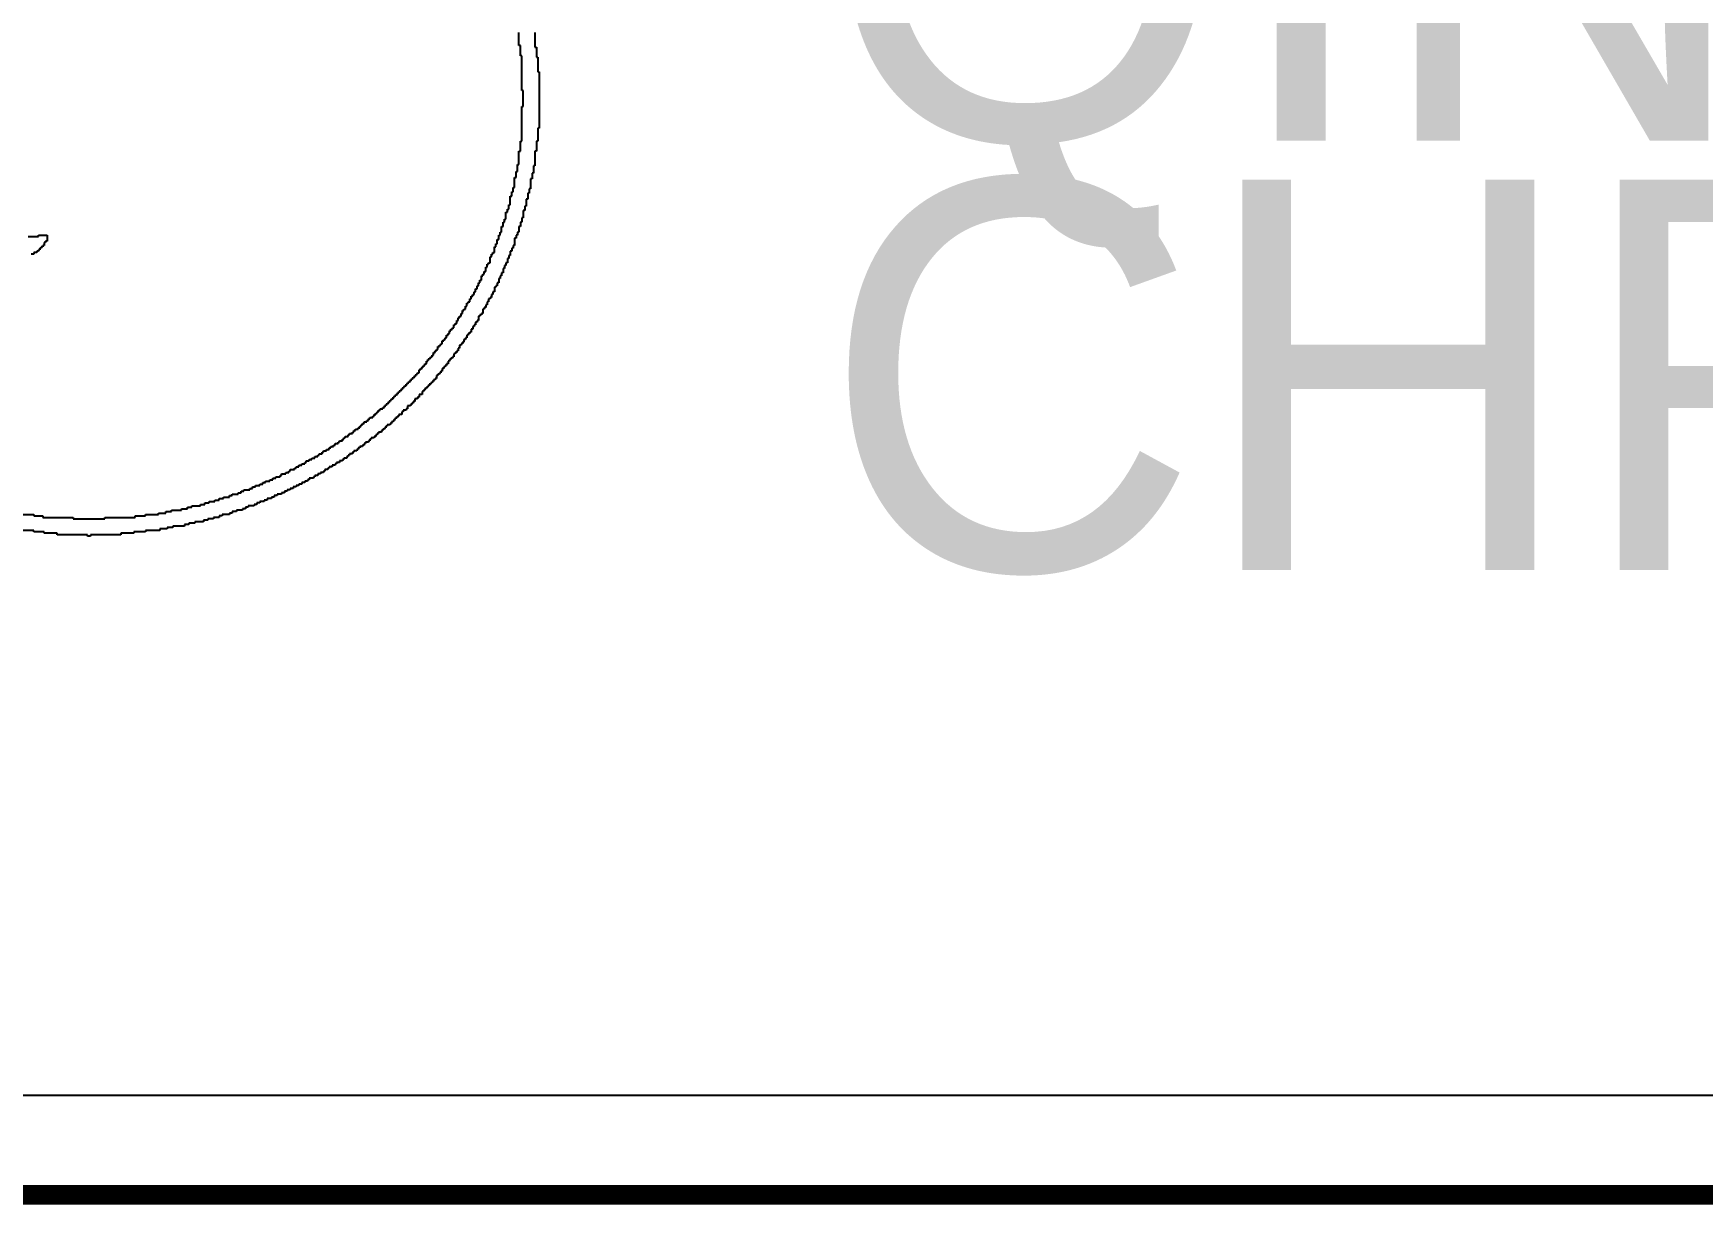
# Model space of a CAD drawing. Header units: millimetres. Extents: x 0 to 3.1, y 0 to 2.57.
# Drawn here: x 1.5501 to 1.9773, y -0.0025 to 0.2974 of the extents above; entities that cross this region are included whole.
import ezdxf

# ---------------------------------------------------------------- set-up
doc = ezdxf.new("R2010")
doc.units = ezdxf.units.MM
doc.header["$MEASUREMENT"] = 0
for name, color, linetype in [('BottomLayer', 5, 'Continuous'), ('Mechanical2', 216, 'Continuous'), ('TopLayer', 1, 'Continuous'), ('TopOverlay', 2, 'Continuous')]:
    doc.layers.add(name, color=color, linetype=linetype)

msp = doc.modelspace()

# ---------------------------------------------------------------- linework, layer by layer
at = {"layer": 'BottomLayer'}
msp.add_line((2.64134, 0.02549), (0.09266, 0.02549), dxfattribs=at)
at = {"layer": 'Mechanical2', "const_width": 0.005}
msp.add_lwpolyline([(0.1, 0), (2.634, 0)], dxfattribs=at)
at = {"layer": 'TopLayer'}
msp.add_line((2.64134, 0.02549), (0.09266, 0.02549), dxfattribs=at)
at = {"layer": 'TopOverlay'}
for p, q in [((1.67439, 0.29726), (1.67439, 0.29763)), ((1.67439, 0.29689), (1.67439, 0.29726)), ((1.67439, 0.29652), (1.67439, 0.29689)), ((1.67439, 0.29615), (1.67439, 0.29652)), ((1.67439, 0.29578), (1.67439, 0.29615)), ((1.67439, 0.29541), (1.67439, 0.29578)), ((1.67439, 0.29504), (1.67439, 0.29541)), ((1.67439, 0.29467), (1.67439, 0.29504)), ((1.67847, 0.29763), (1.67847, 0.29393)), ((1.67439, 0.2943), (1.67439, 0.29467)), ((1.67476, 0.2943), (1.67439, 0.2943)), ((1.67476, 0.29393), (1.67476, 0.2943)), ((1.67476, 0.29356), (1.67476, 0.29393)), ((1.67476, 0.29319), (1.67476, 0.29356)), ((1.67476, 0.29282), (1.67476, 0.29319)), ((1.67476, 0.29245), (1.67476, 0.29282)), ((1.67476, 0.29208), (1.67476, 0.29245)), ((1.67476, 0.29171), (1.67476, 0.29208)), ((1.67513, 0.29171), (1.67476, 0.29171)), ((1.67513, 0.29134), (1.67513, 0.29171)), ((1.67513, 0.29096), (1.67513, 0.29134)), ((1.67513, 0.29059), (1.67513, 0.29096)), ((1.67513, 0.29022), (1.67513, 0.29059)), ((1.67847, 0.29393), (1.67884, 0.29393)), ((1.67884, 0.29393), (1.67884, 0.29134)), ((1.67884, 0.29134), (1.67921, 0.29134)), ((1.67921, 0.29134), (1.67921, 0.28763)), ((1.67513, 0.28985), (1.67513, 0.29022)), ((1.67513, 0.28948), (1.67513, 0.28985)), ((1.67513, 0.28911), (1.67513, 0.28948)), ((1.67513, 0.28874), (1.67513, 0.28911)), ((1.67513, 0.28837), (1.67513, 0.28874)), ((1.67513, 0.288), (1.67513, 0.28837)), ((1.67513, 0.28763), (1.67513, 0.288)), ((1.67513, 0.28726), (1.67513, 0.28763)), ((1.67513, 0.28689), (1.67513, 0.28726)), ((1.67513, 0.28652), (1.67513, 0.28689)), ((1.67513, 0.28615), (1.67513, 0.28652)), ((1.67921, 0.28763), (1.67958, 0.28763)), ((1.67958, 0.28763), (1.67958, 0.27318)), ((1.67513, 0.28578), (1.67513, 0.28615)), ((1.67513, 0.28541), (1.67513, 0.28578)), ((1.67513, 0.28504), (1.67513, 0.28541)), ((1.67513, 0.28467), (1.67513, 0.28504)), ((1.67513, 0.28429), (1.67513, 0.28467)), ((1.67513, 0.28392), (1.67513, 0.28429)), ((1.67513, 0.28355), (1.67513, 0.28392)), ((1.67513, 0.28318), (1.67513, 0.28355)), ((1.67513, 0.28281), (1.67513, 0.28318)), ((1.6755, 0.28281), (1.67513, 0.28281)), ((1.6755, 0.28244), (1.6755, 0.28281)), ((1.6755, 0.28207), (1.6755, 0.28244)), ((1.6755, 0.2817), (1.6755, 0.28207)), ((1.67513, 0.27837), (1.67513, 0.27874)), ((1.67513, 0.27874), (1.6755, 0.27874)), ((1.67513, 0.278), (1.67513, 0.27837)), ((1.67513, 0.27762), (1.67513, 0.278)), ((1.6755, 0.28133), (1.6755, 0.2817)), ((1.6755, 0.28096), (1.6755, 0.28133)), ((1.6755, 0.28059), (1.6755, 0.28096)), ((1.6755, 0.28022), (1.6755, 0.28059)), ((1.6755, 0.27985), (1.6755, 0.28022)), ((1.6755, 0.27948), (1.6755, 0.27985)), ((1.6755, 0.27911), (1.6755, 0.27948)), ((1.6755, 0.27874), (1.6755, 0.27911)), ((1.67513, 0.27725), (1.67513, 0.27762)), ((1.67513, 0.27688), (1.67513, 0.27725)), ((1.67513, 0.27651), (1.67513, 0.27688)), ((1.67513, 0.27614), (1.67513, 0.27651)), ((1.67513, 0.27577), (1.67513, 0.27614)), ((1.67513, 0.2754), (1.67513, 0.27577)), ((1.67513, 0.27503), (1.67513, 0.2754)), ((1.67513, 0.27466), (1.67513, 0.27503)), ((1.67513, 0.27429), (1.67513, 0.27466)), ((1.67513, 0.27392), (1.67513, 0.27429)), ((1.67513, 0.27355), (1.67513, 0.27392)), ((1.67513, 0.27318), (1.67513, 0.27355)), ((1.67476, 0.26947), (1.67476, 0.26984)), ((1.67476, 0.26984), (1.67513, 0.26984)), ((1.67476, 0.2691), (1.67476, 0.26947)), ((1.67513, 0.27281), (1.67513, 0.27318)), ((1.67513, 0.27244), (1.67513, 0.27281)), ((1.67513, 0.27207), (1.67513, 0.27244)), ((1.67513, 0.2717), (1.67513, 0.27207)), ((1.67513, 0.27132), (1.67513, 0.2717)), ((1.67513, 0.27095), (1.67513, 0.27132)), ((1.67513, 0.27058), (1.67513, 0.27095)), ((1.67513, 0.27021), (1.67513, 0.27058)), ((1.67513, 0.26984), (1.67513, 0.27021)), ((1.67921, 0.26984), (1.67884, 0.26984)), ((1.67884, 0.26984), (1.67884, 0.26725)), ((1.67958, 0.27318), (1.67921, 0.27318)), ((1.67921, 0.27318), (1.67921, 0.26984)), ((1.67439, 0.26688), (1.67439, 0.26725)), ((1.67439, 0.26725), (1.67476, 0.26725)), ((1.67439, 0.26651), (1.67439, 0.26688)), ((1.67439, 0.26614), (1.67439, 0.26651)), ((1.67439, 0.26577), (1.67439, 0.26614)), ((1.67439, 0.2654), (1.67439, 0.26577)), ((1.67439, 0.26503), (1.67439, 0.2654)), ((1.67439, 0.26465), (1.67439, 0.26503)), ((1.67476, 0.26873), (1.67476, 0.2691)), ((1.67476, 0.26836), (1.67476, 0.26873)), ((1.67476, 0.26799), (1.67476, 0.26836)), ((1.67476, 0.26762), (1.67476, 0.26799)), ((1.67476, 0.26725), (1.67476, 0.26762)), ((1.67884, 0.26725), (1.67847, 0.26725)), ((1.67847, 0.26725), (1.67847, 0.26354)), ((1.67365, 0.26169), (1.67365, 0.26206)), ((1.67365, 0.26206), (1.67402, 0.26206)), ((1.67365, 0.26132), (1.67365, 0.26169)), ((1.67365, 0.26095), (1.67365, 0.26132)), ((1.67365, 0.26058), (1.67365, 0.26095)), ((1.67402, 0.26354), (1.67402, 0.26391)), ((1.67402, 0.26391), (1.67439, 0.26391)), ((1.67402, 0.26317), (1.67402, 0.26354)), ((1.67402, 0.2628), (1.67402, 0.26317)), ((1.67402, 0.26243), (1.67402, 0.2628)), ((1.67402, 0.26206), (1.67402, 0.26243)), ((1.67439, 0.26428), (1.67439, 0.26465)), ((1.67439, 0.26391), (1.67439, 0.26428)), ((1.6781, 0.26169), (1.67773, 0.26169)), ((1.67773, 0.26169), (1.67773, 0.26021)), ((1.67847, 0.26354), (1.6781, 0.26354)), ((1.6781, 0.26354), (1.6781, 0.26169)), ((1.67254, 0.2565), (1.67254, 0.25687)), ((1.67254, 0.25687), (1.67291, 0.25687)), ((1.67254, 0.25613), (1.67254, 0.2565)), ((1.67291, 0.25761), (1.67291, 0.25798)), ((1.67291, 0.25798), (1.67328, 0.25798)), ((1.67291, 0.25724), (1.67291, 0.25761)), ((1.67291, 0.25687), (1.67291, 0.25724)), ((1.67328, 0.26021), (1.67328, 0.26058)), ((1.67328, 0.26058), (1.67365, 0.26058)), ((1.67328, 0.25984), (1.67328, 0.26021)), ((1.67328, 0.25947), (1.67328, 0.25984)), ((1.67328, 0.2591), (1.67328, 0.25947)), ((1.67328, 0.25873), (1.67328, 0.2591)), ((1.67328, 0.25836), (1.67328, 0.25873)), ((1.67328, 0.25798), (1.67328, 0.25836)), ((1.67699, 0.2565), (1.67662, 0.2565)), ((1.67662, 0.2565), (1.67662, 0.25502)), ((1.67736, 0.25761), (1.67699, 0.25761)), ((1.67699, 0.25761), (1.67699, 0.2565)), ((1.67773, 0.26021), (1.67736, 0.26021)), ((1.67736, 0.26021), (1.67736, 0.25761)), ((1.67143, 0.25206), (1.67143, 0.25243)), ((1.67143, 0.25243), (1.6718, 0.25243)), ((1.6718, 0.25317), (1.6718, 0.25354)), ((1.6718, 0.25354), (1.67217, 0.25354)), ((1.6718, 0.2528), (1.6718, 0.25317)), ((1.6718, 0.25243), (1.6718, 0.2528)), ((1.67217, 0.25539), (1.67217, 0.25576)), ((1.67217, 0.25576), (1.67254, 0.25576)), ((1.67217, 0.25502), (1.67217, 0.25539)), ((1.67217, 0.25465), (1.67217, 0.25502)), ((1.67217, 0.25428), (1.67217, 0.25465)), ((1.67217, 0.25391), (1.67217, 0.25428)), ((1.67217, 0.25354), (1.67217, 0.25391)), ((1.67254, 0.25576), (1.67254, 0.25613)), ((1.67625, 0.25317), (1.67588, 0.25317)), ((1.67588, 0.25317), (1.67588, 0.25206)), ((1.67662, 0.25502), (1.67625, 0.25502)), ((1.67625, 0.25502), (1.67625, 0.25317)), ((1.66995, 0.24761), (1.66995, 0.24798)), ((1.66995, 0.24798), (1.67032, 0.24798)), ((1.67032, 0.24872), (1.67032, 0.24909)), ((1.67032, 0.24909), (1.67069, 0.24909)), ((1.67032, 0.24835), (1.67032, 0.24872)), ((1.67032, 0.24798), (1.67032, 0.24835)), ((1.67069, 0.24946), (1.67069, 0.24983)), ((1.67069, 0.24983), (1.67106, 0.24983)), ((1.67069, 0.24909), (1.67069, 0.24946)), ((1.67106, 0.25131), (1.67106, 0.25169)), ((1.67106, 0.25169), (1.67143, 0.25169)), ((1.67106, 0.25094), (1.67106, 0.25131)), ((1.67106, 0.25057), (1.67106, 0.25094)), ((1.67106, 0.2502), (1.67106, 0.25057)), ((1.67106, 0.24983), (1.67106, 0.2502)), ((1.67143, 0.25169), (1.67143, 0.25206)), ((1.67476, 0.24798), (1.67439, 0.24798)), ((1.67439, 0.24798), (1.67439, 0.2465)), ((1.67513, 0.24909), (1.67476, 0.24909)), ((1.67476, 0.24909), (1.67476, 0.24798)), ((1.6755, 0.2502), (1.67513, 0.2502)), ((1.67513, 0.2502), (1.67513, 0.24909)), ((1.67588, 0.25206), (1.6755, 0.25206)), ((1.6755, 0.25206), (1.6755, 0.2502)), ((1.54877, 0.24539), (1.55137, 0.24539)), ((1.55137, 0.24539), (1.55137, 0.24576)), ((1.55137, 0.24576), (1.55359, 0.24576)), ((1.55322, 0.2439), (1.55285, 0.2439)), ((1.55285, 0.2439), (1.55285, 0.24316)), ((1.55359, 0.24427), (1.55322, 0.24427)), ((1.55322, 0.24427), (1.55322, 0.2439)), ((1.55359, 0.24576), (1.55359, 0.24427)), ((1.66846, 0.24316), (1.66846, 0.24353)), ((1.66846, 0.24353), (1.66883, 0.24353)), ((1.66883, 0.24427), (1.66883, 0.24464)), ((1.66883, 0.24464), (1.66921, 0.24464)), ((1.66883, 0.2439), (1.66883, 0.24427)), ((1.66883, 0.24353), (1.66883, 0.2439)), ((1.66921, 0.24539), (1.66921, 0.24576)), ((1.66921, 0.24576), (1.66958, 0.24576)), ((1.66921, 0.24502), (1.66921, 0.24539)), ((1.66921, 0.24464), (1.66921, 0.24502)), ((1.66958, 0.24613), (1.66958, 0.2465)), ((1.66958, 0.2465), (1.66995, 0.2465)), ((1.66958, 0.24576), (1.66958, 0.24613)), ((1.66995, 0.24724), (1.66995, 0.24761)), ((1.66995, 0.24687), (1.66995, 0.24724)), ((1.66995, 0.2465), (1.66995, 0.24687)), ((1.67365, 0.24502), (1.67328, 0.24502)), ((1.67328, 0.24502), (1.67328, 0.24316)), ((1.67402, 0.24576), (1.67365, 0.24576)), ((1.67365, 0.24576), (1.67365, 0.24502)), ((1.67439, 0.2465), (1.67402, 0.2465)), ((1.67402, 0.2465), (1.67402, 0.24576)), ((1.55026, 0.24094), (1.54951, 0.24094)), ((1.551, 0.24131), (1.55026, 0.24131)), ((1.55026, 0.24131), (1.55026, 0.24094)), ((1.55137, 0.24168), (1.551, 0.24168)), ((1.551, 0.24168), (1.551, 0.24131)), ((1.55174, 0.24205), (1.55137, 0.24205)), ((1.55137, 0.24205), (1.55137, 0.24168)), ((1.55211, 0.24242), (1.55174, 0.24242)), ((1.55174, 0.24242), (1.55174, 0.24205)), ((1.55248, 0.24279), (1.55211, 0.24279)), ((1.55211, 0.24279), (1.55211, 0.24242)), ((1.55285, 0.24316), (1.55248, 0.24316)), ((1.55248, 0.24316), (1.55248, 0.24279)), ((1.66698, 0.23983), (1.66698, 0.2402)), ((1.66698, 0.2402), (1.66735, 0.2402)), ((1.66698, 0.23946), (1.66698, 0.23983)), ((1.66698, 0.23909), (1.66698, 0.23946)), ((1.66735, 0.24057), (1.66735, 0.24094)), ((1.66735, 0.24094), (1.66772, 0.24094)), ((1.66735, 0.2402), (1.66735, 0.24057)), ((1.66772, 0.24094), (1.66772, 0.24131)), ((1.66772, 0.24131), (1.66809, 0.24131)), ((1.66809, 0.24242), (1.66809, 0.24279)), ((1.66809, 0.24279), (1.66846, 0.24279)), ((1.66809, 0.24205), (1.66809, 0.24242)), ((1.66809, 0.24168), (1.66809, 0.24205)), ((1.66809, 0.24131), (1.66809, 0.24168)), ((1.66846, 0.24279), (1.66846, 0.24316)), ((1.6718, 0.23983), (1.67143, 0.23983)), ((1.67143, 0.23983), (1.67143, 0.23872)), ((1.67217, 0.24057), (1.6718, 0.24057)), ((1.6718, 0.24057), (1.6718, 0.23983)), ((1.67254, 0.24168), (1.67217, 0.24168)), ((1.67217, 0.24168), (1.67217, 0.24057)), ((1.67291, 0.24242), (1.67254, 0.24242)), ((1.67254, 0.24242), (1.67254, 0.24168)), ((1.67328, 0.24316), (1.67291, 0.24316)), ((1.67291, 0.24316), (1.67291, 0.24242)), ((1.66476, 0.23501), (1.66476, 0.23538)), ((1.66476, 0.23538), (1.66513, 0.23538)), ((1.66476, 0.23464), (1.66476, 0.23501)), ((1.66513, 0.23538), (1.66513, 0.23575)), ((1.66513, 0.23575), (1.6655, 0.23575)), ((1.6655, 0.23612), (1.6655, 0.23649)), ((1.6655, 0.23649), (1.66587, 0.23649)), ((1.6655, 0.23575), (1.6655, 0.23612)), ((1.66587, 0.23723), (1.66587, 0.2376)), ((1.66587, 0.2376), (1.66624, 0.2376)), ((1.66587, 0.23686), (1.66587, 0.23723)), ((1.66587, 0.23649), (1.66587, 0.23686)), ((1.66624, 0.23797), (1.66624, 0.23835)), ((1.66624, 0.23835), (1.66661, 0.23835)), ((1.66624, 0.2376), (1.66624, 0.23797)), ((1.66661, 0.23835), (1.66661, 0.23872)), ((1.66661, 0.23872), (1.66698, 0.23872)), ((1.66698, 0.23872), (1.66698, 0.23909)), ((1.66995, 0.23538), (1.66958, 0.23538)), ((1.66958, 0.23538), (1.66958, 0.23464)), ((1.67032, 0.23612), (1.66995, 0.23612)), ((1.66995, 0.23612), (1.66995, 0.23538)), ((1.67069, 0.23723), (1.67032, 0.23723)), ((1.67032, 0.23723), (1.67032, 0.23612)), ((1.67106, 0.23797), (1.67069, 0.23797)), ((1.67069, 0.23797), (1.67069, 0.23723)), ((1.67143, 0.23872), (1.67106, 0.23872)), ((1.67106, 0.23872), (1.67106, 0.23797)), ((1.66291, 0.23093), (1.66291, 0.2313)), ((1.66291, 0.2313), (1.66328, 0.2313)), ((1.66291, 0.23056), (1.66291, 0.23093)), ((1.66328, 0.23167), (1.66328, 0.23205)), ((1.66328, 0.23205), (1.66365, 0.23205)), ((1.66328, 0.2313), (1.66328, 0.23167)), ((1.66365, 0.23242), (1.66365, 0.23279)), ((1.66365, 0.23279), (1.66402, 0.23279)), ((1.66365, 0.23205), (1.66365, 0.23242)), ((1.66402, 0.23316), (1.66402, 0.23353)), ((1.66402, 0.23353), (1.66439, 0.23353)), ((1.66402, 0.23279), (1.66402, 0.23316)), ((1.66439, 0.2339), (1.66439, 0.23427)), ((1.66439, 0.23427), (1.66476, 0.23427)), ((1.66439, 0.23353), (1.66439, 0.2339)), ((1.66476, 0.23427), (1.66476, 0.23464)), ((1.66809, 0.2313), (1.66772, 0.2313)), ((1.66772, 0.2313), (1.66772, 0.23056)), ((1.66846, 0.23242), (1.66809, 0.23242)), ((1.66809, 0.23242), (1.66809, 0.2313)), ((1.66883, 0.23279), (1.66846, 0.23279)), ((1.66846, 0.23279), (1.66846, 0.23242)), ((1.66921, 0.23353), (1.66883, 0.23353)), ((1.66883, 0.23353), (1.66883, 0.23279)), ((1.66958, 0.23464), (1.66921, 0.23464)), ((1.66921, 0.23464), (1.66921, 0.23353)), ((1.65994, 0.22612), (1.65994, 0.22649)), ((1.65994, 0.22649), (1.66031, 0.22649)), ((1.66031, 0.22649), (1.66031, 0.22686)), ((1.66031, 0.22686), (1.66068, 0.22686)), ((1.66068, 0.22723), (1.66068, 0.2276)), ((1.66068, 0.2276), (1.66105, 0.2276)), ((1.66068, 0.22686), (1.66068, 0.22723)), ((1.66105, 0.22797), (1.66105, 0.22834)), ((1.66105, 0.22834), (1.66142, 0.22834)), ((1.66105, 0.2276), (1.66105, 0.22797)), ((1.66142, 0.22834), (1.66142, 0.22871)), ((1.66142, 0.22871), (1.66179, 0.22871)), ((1.66179, 0.22908), (1.66179, 0.22945)), ((1.66179, 0.22945), (1.66216, 0.22945)), ((1.66179, 0.22871), (1.66179, 0.22908)), ((1.66216, 0.22982), (1.66216, 0.23019)), ((1.66216, 0.23019), (1.66254, 0.23019)), ((1.66216, 0.22945), (1.66216, 0.22982)), ((1.66254, 0.23019), (1.66254, 0.23056)), ((1.66254, 0.23056), (1.66291, 0.23056)), ((1.6655, 0.22686), (1.66513, 0.22686)), ((1.66513, 0.22686), (1.66513, 0.22575)), ((1.66587, 0.22723), (1.6655, 0.22723)), ((1.6655, 0.22723), (1.6655, 0.22686)), ((1.66624, 0.22797), (1.66587, 0.22797)), ((1.66587, 0.22797), (1.66587, 0.22723)), ((1.66661, 0.22871), (1.66624, 0.22871)), ((1.66624, 0.22871), (1.66624, 0.22797)), ((1.66698, 0.22945), (1.66661, 0.22945)), ((1.66661, 0.22945), (1.66661, 0.22871)), ((1.66735, 0.22982), (1.66698, 0.22982)), ((1.66698, 0.22982), (1.66698, 0.22945)), ((1.66772, 0.23056), (1.66735, 0.23056)), ((1.66735, 0.23056), (1.66735, 0.22982)), ((1.65772, 0.22241), (1.65772, 0.22278)), ((1.65772, 0.22278), (1.65809, 0.22278)), ((1.65772, 0.22204), (1.65772, 0.22241)), ((1.65809, 0.22278), (1.65809, 0.22315)), ((1.65809, 0.22315), (1.65846, 0.22315)), ((1.65846, 0.22352), (1.65846, 0.22389)), ((1.65846, 0.22389), (1.65883, 0.22389)), ((1.65846, 0.22315), (1.65846, 0.22352)), ((1.65883, 0.22426), (1.65883, 0.22463)), ((1.65883, 0.22463), (1.6592, 0.22463)), ((1.65883, 0.22389), (1.65883, 0.22426)), ((1.6592, 0.22463), (1.6592, 0.225)), ((1.6592, 0.225), (1.65957, 0.225)), ((1.65957, 0.22538), (1.65957, 0.22575)), ((1.65957, 0.22575), (1.65994, 0.22575)), ((1.65957, 0.225), (1.65957, 0.22538)), ((1.65994, 0.22575), (1.65994, 0.22612)), ((1.66291, 0.22241), (1.66254, 0.22241)), ((1.66254, 0.22241), (1.66254, 0.22167)), ((1.66328, 0.22278), (1.66291, 0.22278)), ((1.66291, 0.22278), (1.66291, 0.22241)), ((1.66365, 0.22352), (1.66328, 0.22352)), ((1.66328, 0.22352), (1.66328, 0.22278)), ((1.66402, 0.22389), (1.66365, 0.22389)), ((1.66365, 0.22389), (1.66365, 0.22352)), ((1.66439, 0.225), (1.66402, 0.225)), ((1.66402, 0.225), (1.66402, 0.22389)), ((1.66476, 0.22538), (1.66439, 0.22538)), ((1.66439, 0.22538), (1.66439, 0.225)), ((1.66513, 0.22575), (1.66476, 0.22575)), ((1.66476, 0.22575), (1.66476, 0.22538)), ((1.65438, 0.21759), (1.65438, 0.21796)), ((1.65438, 0.21796), (1.65475, 0.21796)), ((1.65475, 0.21833), (1.65475, 0.21871)), ((1.65475, 0.21871), (1.65512, 0.21871)), ((1.65475, 0.21796), (1.65475, 0.21833)), ((1.65512, 0.21871), (1.65512, 0.21908)), ((1.65512, 0.21908), (1.65549, 0.21908)), ((1.65549, 0.21908), (1.65549, 0.21945)), ((1.65549, 0.21945), (1.65586, 0.21945)), ((1.65586, 0.21982), (1.65586, 0.22019)), ((1.65586, 0.22019), (1.65624, 0.22019)), ((1.65586, 0.21945), (1.65586, 0.21982)), ((1.65624, 0.22019), (1.65624, 0.22056)), ((1.65624, 0.22056), (1.65661, 0.22056)), ((1.65661, 0.22093), (1.65661, 0.2213)), ((1.65661, 0.2213), (1.65698, 0.2213)), ((1.65661, 0.22056), (1.65661, 0.22093)), ((1.65698, 0.2213), (1.65698, 0.22167)), ((1.65698, 0.22167), (1.65735, 0.22167)), ((1.65735, 0.22167), (1.65735, 0.22204)), ((1.65735, 0.22204), (1.65772, 0.22204)), ((1.65994, 0.21796), (1.65957, 0.21796)), ((1.65957, 0.21796), (1.65957, 0.21759)), ((1.66031, 0.21833), (1.65994, 0.21833)), ((1.65994, 0.21833), (1.65994, 0.21796)), ((1.66068, 0.21908), (1.66031, 0.21908)), ((1.66031, 0.21908), (1.66031, 0.21833)), ((1.66105, 0.21945), (1.66068, 0.21945)), ((1.66068, 0.21945), (1.66068, 0.21908)), ((1.66142, 0.22019), (1.66105, 0.22019)), ((1.66105, 0.22019), (1.66105, 0.21945)), ((1.66179, 0.22056), (1.66142, 0.22056)), ((1.66142, 0.22056), (1.66142, 0.22019)), ((1.66216, 0.22093), (1.66179, 0.22093)), ((1.66179, 0.22093), (1.66179, 0.22056)), ((1.66254, 0.22167), (1.66216, 0.22167)), ((1.66216, 0.22167), (1.66216, 0.22093)), ((1.65105, 0.21352), (1.65105, 0.21389)), ((1.65105, 0.21389), (1.65142, 0.21389)), ((1.65142, 0.21389), (1.65142, 0.21426)), ((1.65142, 0.21426), (1.65179, 0.21426)), ((1.65179, 0.21426), (1.65179, 0.21463)), ((1.65179, 0.21463), (1.65216, 0.21463)), ((1.65216, 0.21463), (1.65216, 0.215)), ((1.65216, 0.215), (1.65253, 0.215)), ((1.65253, 0.21537), (1.65253, 0.21574)), ((1.65253, 0.21574), (1.6529, 0.21574)), ((1.65253, 0.215), (1.65253, 0.21537)), ((1.6529, 0.21574), (1.6529, 0.21611)), ((1.6529, 0.21611), (1.65327, 0.21611)), ((1.65327, 0.21611), (1.65327, 0.21648)), ((1.65327, 0.21648), (1.65364, 0.21648)), ((1.65364, 0.21685), (1.65364, 0.21722)), ((1.65364, 0.21722), (1.65401, 0.21722)), ((1.65364, 0.21648), (1.65364, 0.21685)), ((1.65401, 0.21722), (1.65401, 0.21759)), ((1.65401, 0.21759), (1.65438, 0.21759)), ((1.65698, 0.21389), (1.65661, 0.21389)), ((1.65661, 0.21389), (1.65661, 0.21352)), ((1.65735, 0.21426), (1.65698, 0.21426)), ((1.65698, 0.21426), (1.65698, 0.21389)), ((1.65772, 0.21463), (1.65735, 0.21463)), ((1.65735, 0.21463), (1.65735, 0.21426)), ((1.65809, 0.21537), (1.65772, 0.21537)), ((1.65772, 0.21537), (1.65772, 0.21463)), ((1.65846, 0.21574), (1.65809, 0.21574)), ((1.65809, 0.21574), (1.65809, 0.21537)), ((1.65883, 0.21611), (1.65846, 0.21611)), ((1.65846, 0.21611), (1.65846, 0.21574)), ((1.6592, 0.21685), (1.65883, 0.21685)), ((1.65883, 0.21685), (1.65883, 0.21611)), ((1.65957, 0.21759), (1.6592, 0.21759)), ((1.6592, 0.21759), (1.6592, 0.21685)), ((1.64734, 0.20907), (1.64734, 0.20944)), ((1.64734, 0.20944), (1.64771, 0.20944)), ((1.64771, 0.20944), (1.64771, 0.20981)), ((1.64771, 0.20981), (1.64808, 0.20981)), ((1.64808, 0.20981), (1.64808, 0.21018)), ((1.64808, 0.21018), (1.64845, 0.21018)), ((1.64845, 0.21018), (1.64845, 0.21055)), ((1.64845, 0.21055), (1.64882, 0.21055)), ((1.64882, 0.21092), (1.64882, 0.21129)), ((1.64882, 0.21129), (1.64919, 0.21129)), ((1.64882, 0.21055), (1.64882, 0.21092)), ((1.64919, 0.21129), (1.64919, 0.21166)), ((1.64919, 0.21166), (1.64957, 0.21166)), ((1.64957, 0.21166), (1.64957, 0.21204)), ((1.64957, 0.21204), (1.64994, 0.21204)), ((1.64994, 0.21204), (1.64994, 0.21241)), ((1.64994, 0.21241), (1.65031, 0.21241)), ((1.65031, 0.21241), (1.65031, 0.21278)), ((1.65031, 0.21278), (1.65068, 0.21278)), ((1.65068, 0.21315), (1.65068, 0.21352)), ((1.65068, 0.21352), (1.65105, 0.21352)), ((1.65068, 0.21278), (1.65068, 0.21315)), ((1.65364, 0.20981), (1.65327, 0.20981)), ((1.65327, 0.20981), (1.65327, 0.20907)), ((1.65401, 0.21018), (1.65364, 0.21018)), ((1.65364, 0.21018), (1.65364, 0.20981)), ((1.65438, 0.21055), (1.65401, 0.21055)), ((1.65401, 0.21055), (1.65401, 0.21018)), ((1.65475, 0.21092), (1.65438, 0.21092)), ((1.65438, 0.21092), (1.65438, 0.21055)), ((1.65512, 0.21166), (1.65475, 0.21166)), ((1.65475, 0.21166), (1.65475, 0.21092)), ((1.65549, 0.21204), (1.65512, 0.21204)), ((1.65512, 0.21204), (1.65512, 0.21166)), ((1.65587, 0.21241), (1.65549, 0.21241)), ((1.65549, 0.21241), (1.65549, 0.21204)), ((1.65624, 0.21278), (1.65586, 0.21278)), ((1.65586, 0.21278), (1.65587, 0.21241)), ((1.65661, 0.21352), (1.65624, 0.21352)), ((1.65624, 0.21352), (1.65624, 0.21278)), ((1.64327, 0.20499), (1.64327, 0.20537)), ((1.64327, 0.20537), (1.64364, 0.20537)), ((1.64364, 0.20537), (1.64364, 0.20574)), ((1.64364, 0.20574), (1.64401, 0.20574)), ((1.64401, 0.20574), (1.64401, 0.20611)), ((1.64401, 0.20611), (1.64438, 0.20611)), ((1.64438, 0.20611), (1.64438, 0.20648)), ((1.64438, 0.20648), (1.64475, 0.20648)), ((1.64475, 0.20648), (1.64475, 0.20685)), ((1.64475, 0.20685), (1.64512, 0.20685)), ((1.64512, 0.20685), (1.64512, 0.20722)), ((1.64512, 0.20722), (1.64549, 0.20722)), ((1.64549, 0.20722), (1.64549, 0.20759)), ((1.64549, 0.20759), (1.64586, 0.20759)), ((1.64586, 0.20759), (1.64586, 0.20796)), ((1.64586, 0.20796), (1.64623, 0.20796)), ((1.64623, 0.20796), (1.64623, 0.20833)), ((1.64623, 0.20833), (1.6466, 0.20833)), ((1.6466, 0.20833), (1.6466, 0.2087)), ((1.6466, 0.2087), (1.64697, 0.2087)), ((1.64697, 0.2087), (1.64697, 0.20907)), ((1.64697, 0.20907), (1.64734, 0.20907)), ((1.64994, 0.20574), (1.64957, 0.20574)), ((1.64957, 0.20574), (1.64957, 0.20499)), ((1.65031, 0.20611), (1.64994, 0.20611)), ((1.64994, 0.20611), (1.64994, 0.20574)), ((1.65068, 0.20648), (1.65031, 0.20648)), ((1.65031, 0.20648), (1.65031, 0.20611)), ((1.65105, 0.20685), (1.65068, 0.20685)), ((1.65068, 0.20685), (1.65068, 0.20648)), ((1.65142, 0.20722), (1.65105, 0.20722)), ((1.65105, 0.20722), (1.65105, 0.20685)), ((1.65179, 0.20759), (1.65142, 0.20759)), ((1.65142, 0.20759), (1.65142, 0.20722)), ((1.65216, 0.20796), (1.65179, 0.20796)), ((1.65179, 0.20796), (1.65179, 0.20759)), ((1.65253, 0.20833), (1.65216, 0.20833)), ((1.65216, 0.20833), (1.65216, 0.20796)), ((1.6529, 0.2087), (1.65253, 0.2087)), ((1.65253, 0.2087), (1.65253, 0.20833)), ((1.65327, 0.20907), (1.6529, 0.20907)), ((1.6529, 0.20907), (1.6529, 0.2087)), ((1.63845, 0.20055), (1.63845, 0.20092)), ((1.63845, 0.20092), (1.63882, 0.20092)), ((1.63882, 0.20092), (1.63882, 0.20129)), ((1.63882, 0.20129), (1.63956, 0.20129)), ((1.63956, 0.20129), (1.63956, 0.20166)), ((1.63956, 0.20166), (1.63993, 0.20166)), ((1.63993, 0.20166), (1.63993, 0.20203)), ((1.63993, 0.20203), (1.6403, 0.20203)), ((1.6403, 0.20203), (1.6403, 0.2024)), ((1.6403, 0.2024), (1.64067, 0.2024)), ((1.64067, 0.2024), (1.64067, 0.20277)), ((1.64067, 0.20277), (1.64104, 0.20277)), ((1.64104, 0.20277), (1.64104, 0.20314)), ((1.64104, 0.20314), (1.64141, 0.20314)), ((1.64141, 0.20314), (1.64141, 0.20351)), ((1.64141, 0.20351), (1.64178, 0.20351)), ((1.64178, 0.20351), (1.64178, 0.20388)), ((1.64178, 0.20388), (1.64215, 0.20388)), ((1.64215, 0.20388), (1.64215, 0.20425)), ((1.64215, 0.20425), (1.64252, 0.20425)), ((1.64252, 0.20425), (1.64252, 0.20462)), ((1.64252, 0.20462), (1.6429, 0.20462)), ((1.6429, 0.20462), (1.6429, 0.20499)), ((1.6429, 0.20499), (1.64327, 0.20499)), ((1.64549, 0.20092), (1.64475, 0.20092)), ((1.64475, 0.20092), (1.64475, 0.20055)), ((1.64586, 0.20129), (1.64549, 0.20129)), ((1.64549, 0.20129), (1.64549, 0.20092)), ((1.6466, 0.20203), (1.64586, 0.20203)), ((1.64586, 0.20203), (1.64586, 0.20129)), ((1.64697, 0.2024), (1.6466, 0.2024)), ((1.6466, 0.2024), (1.6466, 0.20203)), ((1.64734, 0.20277), (1.64697, 0.20277)), ((1.64697, 0.20277), (1.64697, 0.2024)), ((1.64771, 0.20314), (1.64734, 0.20314)), ((1.64734, 0.20314), (1.64734, 0.20277)), ((1.64845, 0.20388), (1.64771, 0.20388)), ((1.64771, 0.20388), (1.64771, 0.20314)), ((1.64882, 0.20425), (1.64845, 0.20425)), ((1.64845, 0.20425), (1.64845, 0.20388)), ((1.64957, 0.20499), (1.64882, 0.20499)), ((1.64882, 0.20499), (1.64882, 0.20425)), ((1.63363, 0.19647), (1.63363, 0.19684)), ((1.63363, 0.19684), (1.634, 0.19684)), ((1.634, 0.19684), (1.634, 0.19721)), ((1.634, 0.19721), (1.63437, 0.19721)), ((1.63437, 0.19721), (1.63437, 0.19758)), ((1.63437, 0.19758), (1.63474, 0.19758)), ((1.63474, 0.19758), (1.63474, 0.19795)), ((1.63474, 0.19795), (1.63548, 0.19795)), ((1.63548, 0.19795), (1.63548, 0.19832)), ((1.63548, 0.19832), (1.63585, 0.19832)), ((1.63585, 0.19832), (1.63585, 0.1987)), ((1.63585, 0.1987), (1.63623, 0.1987)), ((1.63623, 0.1987), (1.63623, 0.19907)), ((1.63623, 0.19907), (1.63697, 0.19907)), ((1.63697, 0.19907), (1.63697, 0.19944)), ((1.63697, 0.19944), (1.63734, 0.19944)), ((1.63734, 0.19944), (1.63734, 0.19981)), ((1.63734, 0.19981), (1.63771, 0.19981)), ((1.63771, 0.19981), (1.63771, 0.20018)), ((1.63771, 0.20018), (1.63808, 0.20018)), ((1.63808, 0.20018), (1.63808, 0.20055)), ((1.63808, 0.20055), (1.63845, 0.20055)), ((1.64067, 0.19684), (1.6403, 0.19684)), ((1.6403, 0.19684), (1.6403, 0.19647)), ((1.64141, 0.19721), (1.64067, 0.19721)), ((1.64067, 0.19721), (1.64067, 0.19684)), ((1.64178, 0.19758), (1.64141, 0.19758)), ((1.64141, 0.19758), (1.64141, 0.19721)), ((1.64215, 0.19795), (1.64178, 0.19795)), ((1.64178, 0.19795), (1.64178, 0.19758)), ((1.64252, 0.19832), (1.64215, 0.19832)), ((1.64215, 0.19832), (1.64215, 0.19795)), ((1.6429, 0.1987), (1.64252, 0.1987)), ((1.64252, 0.1987), (1.64252, 0.19832)), ((1.64327, 0.19907), (1.6429, 0.19907)), ((1.6429, 0.19907), (1.6429, 0.1987)), ((1.64364, 0.19944), (1.64327, 0.19944)), ((1.64327, 0.19944), (1.64327, 0.19907)), ((1.64438, 0.19981), (1.64364, 0.19981)), ((1.64364, 0.19981), (1.64364, 0.19944)), ((1.64475, 0.20055), (1.64438, 0.20055)), ((1.64438, 0.20055), (1.64438, 0.19981)), ((1.62733, 0.19203), (1.62733, 0.1924)), ((1.62733, 0.1924), (1.62807, 0.1924)), ((1.62807, 0.1924), (1.62807, 0.19277)), ((1.62807, 0.19277), (1.62844, 0.19277)), ((1.62844, 0.19277), (1.62844, 0.19314)), ((1.62844, 0.19314), (1.62918, 0.19314)), ((1.62918, 0.19314), (1.62918, 0.19351)), ((1.62918, 0.19351), (1.62956, 0.19351)), ((1.62956, 0.19351), (1.62956, 0.19388)), ((1.62956, 0.19388), (1.62993, 0.19388)), ((1.62993, 0.19388), (1.62993, 0.19425)), ((1.62993, 0.19425), (1.63067, 0.19425)), ((1.63067, 0.19425), (1.63067, 0.19462)), ((1.63067, 0.19462), (1.63104, 0.19462)), ((1.63104, 0.19462), (1.63104, 0.19499)), ((1.63104, 0.19499), (1.63178, 0.19499)), ((1.63178, 0.19499), (1.63178, 0.19536)), ((1.63178, 0.19536), (1.63215, 0.19536)), ((1.63215, 0.19536), (1.63215, 0.19573)), ((1.63215, 0.19573), (1.63252, 0.19573)), ((1.63252, 0.19573), (1.63252, 0.1961)), ((1.63252, 0.1961), (1.63326, 0.1961)), ((1.63326, 0.1961), (1.63326, 0.19647)), ((1.63326, 0.19647), (1.63363, 0.19647)), ((1.63511, 0.1924), (1.63474, 0.1924)), ((1.63474, 0.1924), (1.63474, 0.19203)), ((1.63585, 0.19277), (1.63511, 0.19277)), ((1.63511, 0.19277), (1.63511, 0.1924)), ((1.63623, 0.19314), (1.63585, 0.19314)), ((1.63585, 0.19314), (1.63585, 0.19277)), ((1.6366, 0.19351), (1.63623, 0.19351)), ((1.63623, 0.19351), (1.63623, 0.19314)), ((1.63734, 0.19388), (1.6366, 0.19388)), ((1.6366, 0.19388), (1.6366, 0.19351)), ((1.63771, 0.19425), (1.63734, 0.19425)), ((1.63734, 0.19425), (1.63734, 0.19388)), ((1.63808, 0.19462), (1.63771, 0.19462)), ((1.63771, 0.19462), (1.63771, 0.19425)), ((1.63845, 0.19499), (1.63808, 0.19499)), ((1.63808, 0.19499), (1.63808, 0.19462)), ((1.63919, 0.19536), (1.63845, 0.19536)), ((1.63845, 0.19536), (1.63845, 0.19499)), ((1.63956, 0.19573), (1.63919, 0.19573)), ((1.63919, 0.19573), (1.63919, 0.19536)), ((1.63993, 0.1961), (1.63956, 0.1961)), ((1.63956, 0.1961), (1.63956, 0.19573)), ((1.6403, 0.19647), (1.63993, 0.19647)), ((1.63993, 0.19647), (1.63993, 0.1961)), ((1.62066, 0.18795), (1.62066, 0.18832)), ((1.62066, 0.18832), (1.6214, 0.18832)), ((1.6214, 0.18832), (1.6214, 0.18869)), ((1.6214, 0.18869), (1.62214, 0.18869)), ((1.62214, 0.18869), (1.62214, 0.18906)), ((1.62214, 0.18906), (1.62289, 0.18906)), ((1.62289, 0.18906), (1.62289, 0.18943)), ((1.62289, 0.18943), (1.62326, 0.18943)), ((1.62326, 0.18943), (1.62326, 0.1898)), ((1.62326, 0.1898), (1.624, 0.1898)), ((1.624, 0.1898), (1.624, 0.19017)), ((1.624, 0.19017), (1.62437, 0.19017)), ((1.62437, 0.19017), (1.62437, 0.19054)), ((1.62437, 0.19054), (1.62511, 0.19054)), ((1.62511, 0.19054), (1.62511, 0.19091)), ((1.62511, 0.19091), (1.62585, 0.19091)), ((1.62585, 0.19091), (1.62585, 0.19128)), ((1.62585, 0.19128), (1.62622, 0.19128)), ((1.62622, 0.19128), (1.62622, 0.19165)), ((1.62622, 0.19165), (1.62696, 0.19165)), ((1.62696, 0.19165), (1.62696, 0.19203)), ((1.62696, 0.19203), (1.62733, 0.19203)), ((1.62956, 0.18832), (1.62918, 0.18832)), ((1.62918, 0.18832), (1.62918, 0.18795)), ((1.6303, 0.18869), (1.62956, 0.18869)), ((1.62956, 0.18869), (1.62956, 0.18832)), ((1.63067, 0.18906), (1.6303, 0.18906)), ((1.6303, 0.18906), (1.6303, 0.18869)), ((1.63104, 0.18943), (1.63067, 0.18943)), ((1.63067, 0.18943), (1.63067, 0.18906)), ((1.63178, 0.1898), (1.63104, 0.1898)), ((1.63104, 0.1898), (1.63104, 0.18943)), ((1.63215, 0.19017), (1.63178, 0.19017)), ((1.63178, 0.19017), (1.63178, 0.1898)), ((1.63289, 0.19054), (1.63215, 0.19054)), ((1.63215, 0.19054), (1.63215, 0.19017)), ((1.63326, 0.19091), (1.63289, 0.19091)), ((1.63289, 0.19091), (1.63289, 0.19054)), ((1.63363, 0.19128), (1.63326, 0.19128)), ((1.63326, 0.19128), (1.63326, 0.19091)), ((1.63437, 0.19165), (1.63363, 0.19165)), ((1.63363, 0.19165), (1.63363, 0.19128)), ((1.63474, 0.19203), (1.63437, 0.19203)), ((1.63437, 0.19203), (1.63437, 0.19165)), ((1.61214, 0.1835), (1.61214, 0.18387)), ((1.61214, 0.18387), (1.61325, 0.18387)), ((1.61325, 0.18387), (1.61325, 0.18424)), ((1.61325, 0.18424), (1.61362, 0.18424)), ((1.61362, 0.18424), (1.61362, 0.18461)), ((1.61362, 0.18461), (1.61473, 0.18461)), ((1.61473, 0.18461), (1.61473, 0.18498)), ((1.61473, 0.18498), (1.61547, 0.18498)), ((1.61547, 0.18498), (1.61547, 0.18535)), ((1.61547, 0.18535), (1.61584, 0.18535)), ((1.61584, 0.18535), (1.61584, 0.18573)), ((1.61584, 0.18573), (1.61696, 0.18573)), ((1.61696, 0.18573), (1.61696, 0.1861)), ((1.61696, 0.1861), (1.61733, 0.1861)), ((1.61733, 0.1861), (1.61733, 0.18647)), ((1.61733, 0.18647), (1.61807, 0.18647)), ((1.61807, 0.18647), (1.61807, 0.18684)), ((1.61807, 0.18684), (1.61881, 0.18684)), ((1.61881, 0.18684), (1.61881, 0.18721)), ((1.61881, 0.18721), (1.61955, 0.18721)), ((1.61955, 0.18721), (1.61955, 0.18758)), ((1.61955, 0.18758), (1.61992, 0.18758)), ((1.61992, 0.18758), (1.61992, 0.18795)), ((1.61992, 0.18795), (1.62066, 0.18795)), ((1.62214, 0.18387), (1.62177, 0.18387)), ((1.62177, 0.18387), (1.62177, 0.1835)), ((1.62289, 0.18424), (1.62214, 0.18424)), ((1.62214, 0.18424), (1.62214, 0.18387)), ((1.62363, 0.18461), (1.62289, 0.18461)), ((1.62289, 0.18461), (1.62289, 0.18424)), ((1.62437, 0.18498), (1.62363, 0.18498)), ((1.62363, 0.18498), (1.62363, 0.18461)), ((1.62474, 0.18535), (1.62437, 0.18535)), ((1.62437, 0.18535), (1.62437, 0.18498)), ((1.62548, 0.18573), (1.62474, 0.18573)), ((1.62474, 0.18573), (1.62474, 0.18535)), ((1.62585, 0.1861), (1.62548, 0.1861)), ((1.62548, 0.1861), (1.62548, 0.18573)), ((1.62659, 0.18647), (1.62585, 0.18647)), ((1.62585, 0.18647), (1.62585, 0.1861)), ((1.62733, 0.18684), (1.62659, 0.18684)), ((1.62659, 0.18684), (1.62659, 0.18647)), ((1.6277, 0.18721), (1.62733, 0.18721)), ((1.62733, 0.18721), (1.62733, 0.18684)), ((1.62844, 0.18758), (1.6277, 0.18758)), ((1.6277, 0.18758), (1.6277, 0.18721)), ((1.62918, 0.18795), (1.62844, 0.18795)), ((1.62844, 0.18795), (1.62844, 0.18758)), ((1.6025, 0.17943), (1.6025, 0.1798)), ((1.6025, 0.1798), (1.60325, 0.1798)), ((1.60325, 0.1798), (1.60325, 0.18017)), ((1.60325, 0.18017), (1.60399, 0.18017)), ((1.60399, 0.18017), (1.60399, 0.18054)), ((1.60399, 0.18054), (1.60547, 0.18054)), ((1.60547, 0.18054), (1.60547, 0.18091)), ((1.60547, 0.18091), (1.60621, 0.18091)), ((1.60621, 0.18091), (1.60621, 0.18128)), ((1.60621, 0.18128), (1.60695, 0.18128)), ((1.60695, 0.18128), (1.60695, 0.18165)), ((1.60695, 0.18165), (1.60806, 0.18165)), ((1.60806, 0.18165), (1.60806, 0.18202)), ((1.60806, 0.18202), (1.6088, 0.18202)), ((1.6088, 0.18202), (1.6088, 0.18239)), ((1.6088, 0.18239), (1.60954, 0.18239)), ((1.60954, 0.18239), (1.60954, 0.18276)), ((1.60954, 0.18276), (1.61066, 0.18276)), ((1.61066, 0.18276), (1.61066, 0.18313)), ((1.61066, 0.18313), (1.6114, 0.18313)), ((1.6114, 0.18313), (1.6114, 0.1835)), ((1.6114, 0.1835), (1.61214, 0.1835)), ((1.61436, 0.1798), (1.61362, 0.1798)), ((1.61362, 0.1798), (1.61362, 0.17943)), ((1.6151, 0.18017), (1.61436, 0.18017)), ((1.61436, 0.18017), (1.61436, 0.1798)), ((1.61584, 0.18054), (1.6151, 0.18054)), ((1.6151, 0.18054), (1.6151, 0.18017)), ((1.61659, 0.18091), (1.61584, 0.18091)), ((1.61584, 0.18091), (1.61584, 0.18054)), ((1.61733, 0.18128), (1.61659, 0.18128)), ((1.61659, 0.18128), (1.61659, 0.18091)), ((1.61807, 0.18165), (1.61733, 0.18165)), ((1.61733, 0.18165), (1.61733, 0.18128)), ((1.61881, 0.18202), (1.61807, 0.18202)), ((1.61807, 0.18202), (1.61807, 0.18165)), ((1.61955, 0.18239), (1.61881, 0.18239)), ((1.61881, 0.18239), (1.61881, 0.18202)), ((1.62029, 0.18276), (1.61955, 0.18276)), ((1.61955, 0.18276), (1.61955, 0.18239)), ((1.62066, 0.18313), (1.62029, 0.18313)), ((1.62029, 0.18313), (1.62029, 0.18276)), ((1.62177, 0.1835), (1.62066, 0.1835)), ((1.62066, 0.1835), (1.62066, 0.18313)), ((1.58546, 0.17498), (1.58546, 0.17535)), ((1.58546, 0.17535), (1.58805, 0.17535)), ((1.58805, 0.17535), (1.58805, 0.17572)), ((1.58805, 0.17572), (1.58953, 0.17572)), ((1.58953, 0.17572), (1.58953, 0.17609)), ((1.58953, 0.17609), (1.59065, 0.17609)), ((1.59065, 0.17609), (1.59065, 0.17646)), ((1.59065, 0.17646), (1.59287, 0.17646)), ((1.59287, 0.17646), (1.59287, 0.17683)), ((1.59287, 0.17683), (1.59398, 0.17683)), ((1.59398, 0.17683), (1.59398, 0.1772)), ((1.59398, 0.1772), (1.59509, 0.1772)), ((1.59509, 0.1772), (1.59509, 0.17757)), ((1.59509, 0.17757), (1.59658, 0.17757)), ((1.59658, 0.17757), (1.59658, 0.17794)), ((1.59658, 0.17794), (1.59769, 0.17794)), ((1.59769, 0.17794), (1.59769, 0.17831)), ((1.59769, 0.17831), (1.5988, 0.17831)), ((1.5988, 0.17831), (1.5988, 0.17868)), ((1.5988, 0.17868), (1.60028, 0.17868)), ((1.60028, 0.17868), (1.60028, 0.17906)), ((1.60028, 0.17906), (1.60102, 0.17906)), ((1.60102, 0.17906), (1.60102, 0.17943)), ((1.60102, 0.17943), (1.6025, 0.17943)), ((1.60362, 0.17535), (1.60213, 0.17535)), ((1.60213, 0.17535), (1.60213, 0.17498)), ((1.60436, 0.17572), (1.60362, 0.17572)), ((1.60362, 0.17572), (1.60362, 0.17535)), ((1.6051, 0.17609), (1.60436, 0.17609)), ((1.60436, 0.17609), (1.60436, 0.17572)), ((1.60658, 0.17646), (1.6051, 0.17646)), ((1.6051, 0.17646), (1.6051, 0.17609)), ((1.60732, 0.17683), (1.60658, 0.17683)), ((1.60658, 0.17683), (1.60658, 0.17646)), ((1.60806, 0.1772), (1.60732, 0.1772)), ((1.60732, 0.1772), (1.60732, 0.17683)), ((1.60917, 0.17757), (1.60806, 0.17757)), ((1.60806, 0.17757), (1.60806, 0.1772)), ((1.60992, 0.17794), (1.60917, 0.17794)), ((1.60917, 0.17794), (1.60917, 0.17757)), ((1.61103, 0.17831), (1.60992, 0.17831)), ((1.60992, 0.17831), (1.60992, 0.17794)), ((1.61177, 0.17868), (1.61103, 0.17868)), ((1.61103, 0.17868), (1.61103, 0.17831)), ((1.61251, 0.17906), (1.61177, 0.17906)), ((1.61177, 0.17906), (1.61177, 0.17868)), ((1.61362, 0.17943), (1.61251, 0.17943)), ((1.61251, 0.17943), (1.61251, 0.17906)), ((1.54655, 0.17424), (1.55026, 0.17424)), ((1.55026, 0.17424), (1.55026, 0.17387)), ((1.55026, 0.17387), (1.55248, 0.17387)), ((1.55248, 0.17387), (1.55248, 0.1735)), ((1.55248, 0.1735), (1.56026, 0.1735)), ((1.56026, 0.1735), (1.56026, 0.17313)), ((1.56026, 0.17313), (1.56841, 0.17313)), ((1.56841, 0.17313), (1.56841, 0.1735)), ((1.56841, 0.1735), (1.57619, 0.1735)), ((1.57619, 0.1735), (1.57619, 0.17387)), ((1.57619, 0.17387), (1.57879, 0.17387)), ((1.57879, 0.17387), (1.57879, 0.17424)), ((1.57879, 0.17424), (1.58212, 0.17424)), ((1.58212, 0.17424), (1.58212, 0.17461)), ((1.58212, 0.17461), (1.58398, 0.17461)), ((1.58398, 0.17461), (1.58398, 0.17498)), ((1.58398, 0.17498), (1.58546, 0.17498)), ((1.58583, 0.1709), (1.58435, 0.1709)), ((1.58435, 0.1709), (1.58435, 0.17053)), ((1.58879, 0.17127), (1.58583, 0.17127)), ((1.58583, 0.17127), (1.58583, 0.1709)), ((1.58991, 0.17164), (1.58879, 0.17164)), ((1.58879, 0.17164), (1.58879, 0.17127)), ((1.59139, 0.17201), (1.58991, 0.17201)), ((1.58991, 0.17201), (1.58991, 0.17164)), ((1.59361, 0.17239), (1.59139, 0.17239)), ((1.59139, 0.17239), (1.59139, 0.17201)), ((1.59472, 0.17276), (1.59361, 0.17276)), ((1.59361, 0.17276), (1.59361, 0.17239)), ((1.5962, 0.17313), (1.59472, 0.17313)), ((1.59472, 0.17313), (1.59472, 0.17276)), ((1.59769, 0.1735), (1.5962, 0.1735)), ((1.5962, 0.1735), (1.5962, 0.17313)), ((1.59843, 0.17387), (1.59769, 0.17387)), ((1.59769, 0.17387), (1.59769, 0.1735)), ((1.60028, 0.17424), (1.59843, 0.17424)), ((1.59843, 0.17424), (1.59843, 0.17387)), ((1.60102, 0.17461), (1.60028, 0.17461)), ((1.60028, 0.17461), (1.60028, 0.17424)), ((1.60213, 0.17498), (1.60102, 0.17498)), ((1.60102, 0.17498), (1.60102, 0.17461)), ((1.55026, 0.17016), (1.54618, 0.17016)), ((1.55026, 0.16979), (1.55026, 0.17016)), ((1.55285, 0.16979), (1.55026, 0.16979)), ((1.55285, 0.16942), (1.55285, 0.16979)), ((1.55618, 0.16942), (1.55285, 0.16942)), ((1.55618, 0.16905), (1.55618, 0.16942)), ((1.56397, 0.16905), (1.55618, 0.16905)), ((1.56397, 0.16868), (1.56397, 0.16905)), ((1.56471, 0.16868), (1.56397, 0.16868)), ((1.57249, 0.16905), (1.56471, 0.16905)), ((1.56471, 0.16905), (1.56471, 0.16868)), ((1.57582, 0.16942), (1.57249, 0.16942)), ((1.57249, 0.16942), (1.57249, 0.16905)), ((1.57879, 0.16979), (1.57582, 0.16979)), ((1.57582, 0.16979), (1.57582, 0.16942)), ((1.58249, 0.17016), (1.57879, 0.17016)), ((1.57879, 0.17016), (1.57879, 0.16979)), ((1.58435, 0.17053), (1.58249, 0.17053)), ((1.58249, 0.17053), (1.58249, 0.17016))]:
    msp.add_line(p, q, dxfattribs=at)

# ---------------------------------------------------------------- texts
for s, p in [('QINYANG BAO', (1.752, 0.27)), ('CHRIS ARJUNE', (1.752, 0.16))]:
    msp.add_text(s, height=0.1, dxfattribs=at).set_placement(p)

doc.saveas('drawing.dxf')
